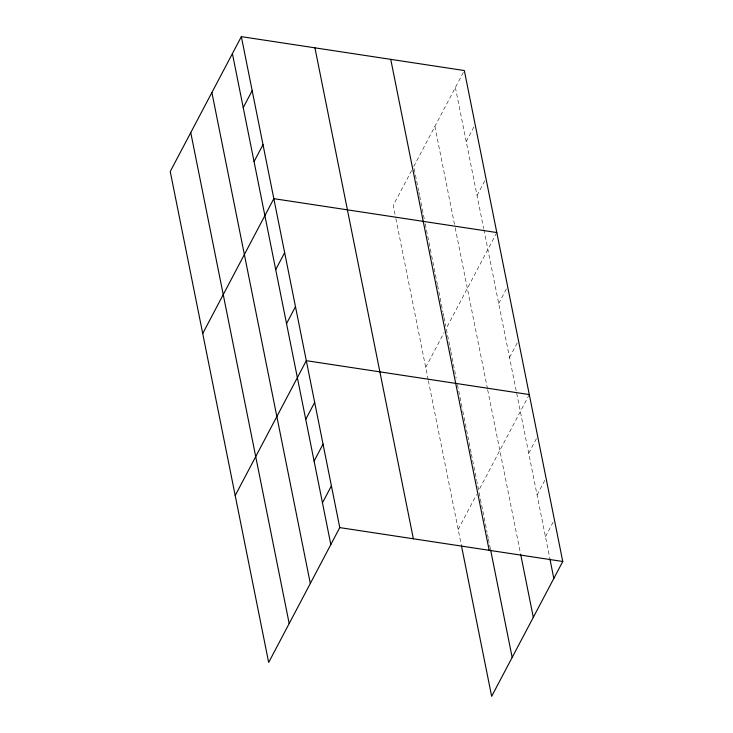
<?xml version="1.0" encoding="UTF-8"?>
<svg xmlns="http://www.w3.org/2000/svg" width="733" height="733" viewBox="0 0 733 733"><rect width="100%" height="100%" fill="white"/><g stroke="black" fill="none" stroke-linecap="round" stroke-linejoin="round"><path stroke-width="0.55" stroke-dasharray="3.67 2.75" d="M411.634 170.477L393.227 205.396L395.655 217.527M413.742 166.492L464.328 70.542M466.225 141.496L474.636 125.535M477.046 195.5L485.988 178.55M425.708 367.416L444.116 332.498M496.809 232.553L446.223 328.503L449.76 346.141M498.706 303.508L507.639 286.557M509.527 357.512L518.469 340.561M458.189 529.428L476.597 494.509M529.29 394.565L478.704 490.514L476.936 481.7M528.722 453.251L537.655 436.3M537.087 494.977L546.03 478.026M545.453 536.712L554.395 519.761M455.395 87.493L483.679 228.568M483.899 229.667L549.64 557.575M434.88 126.397L454.982 226.699M455.211 227.798L487.463 388.71M487.683 389.809L520.531 553.653M414.182 168.691L418.607 190.736M418.827 191.835L419.487 195.143M419.707 196.252L424.572 220.496M425.232 223.803L431.416 254.663M431.636 255.762L437.381 284.422M437.61 285.522L442.906 311.974M443.126 313.073L443.795 316.381M444.015 317.481L445.783 326.295M449.98 347.24L450.639 350.548M450.859 351.648L456.164 378.1M457.493 384.715L462.578 410.059M462.798 411.167L471.191 453.049M471.411 454.148L476.716 480.601M479.144 492.713L482.662 510.287M482.891 511.387L487.069 532.25M487.509 534.449L488.169 537.738M488.389 538.837L490.368 548.724M395.875 218.626L428.136 379.538M428.356 380.638L461.268 544.802"/><path stroke-width="1.1" d="M241.349 36.65L170.239 171.513L268.672 662.458L339.773 527.604L241.349 36.65L464.328 70.542L562.761 561.487L491.651 696.35L461.488 545.902M243.237 107.604L252.17 90.654M254.058 161.608L263 144.658M202.72 333.524L273.83 198.661L496.809 232.553M275.718 269.625L284.651 252.665M286.539 323.629L295.481 306.669M235.201 495.535L306.312 360.682L529.29 394.565M305.734 419.358L314.677 402.408M314.1 461.094L323.042 444.143M322.465 502.82L331.408 485.869M339.773 527.604L562.761 561.487M549.86 558.674L553.818 578.438M520.76 554.753L533.303 617.351M490.597 549.814L512.165 657.437M390.744 59.355L489.177 550.309M314.933 47.837L413.357 538.782M232.407 53.601L330.83 544.555M211.892 92.514L310.316 583.468M190.754 132.6L289.187 623.554"/></g></svg>
